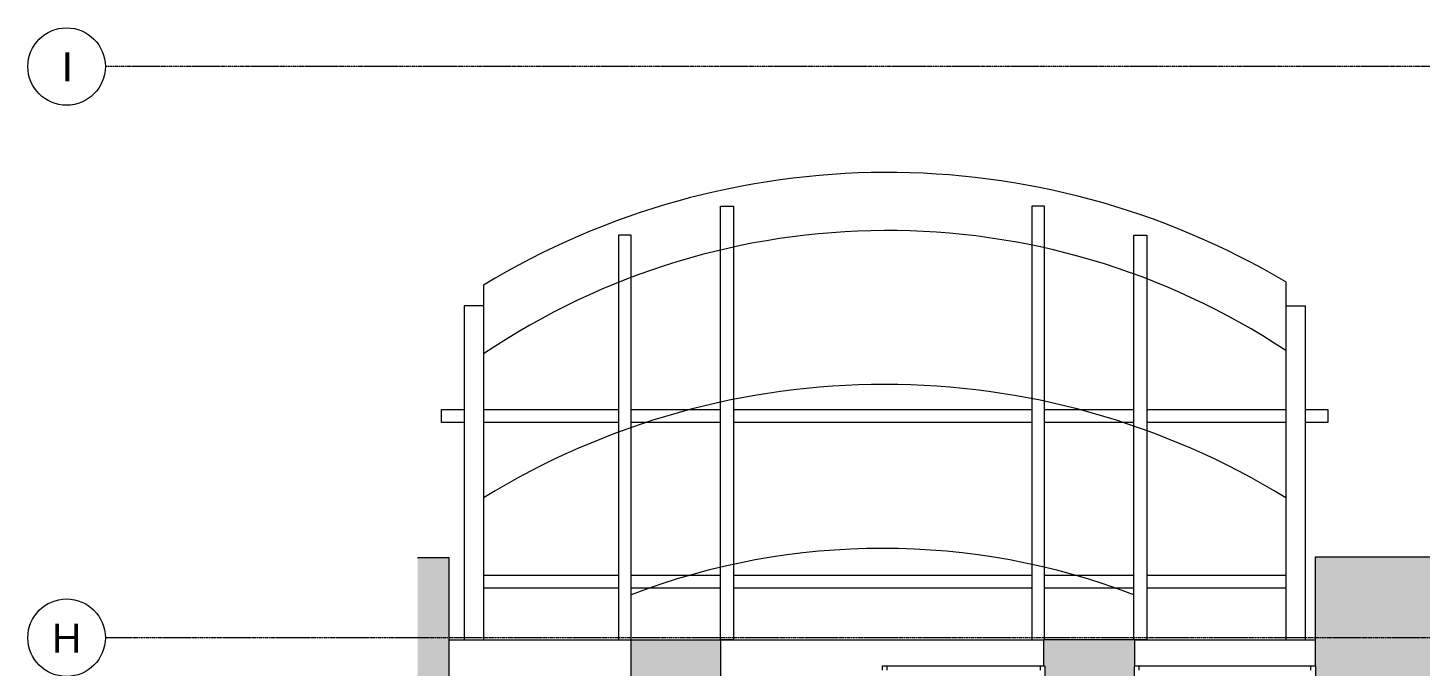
# Model space of a CAD drawing. Header units: inches. Extents: x 29752 to 32426, y -178 to 5722.
# Drawn here: x 29751.7 to 30182.9, y 5424.9 to 5622.7 of the extents above; entities that cross this region are included whole.
import ezdxf

# ---------------------------------------------------------------- set-up
doc = ezdxf.new("R2010")
doc.units = ezdxf.units.IN
doc.header["$MEASUREMENT"] = 0
doc.linetypes.add('Grid Line 1_2_', pattern=[0.875, 0.5, -0.125, 0.125, -0.125])
for name, color, linetype, lineweight in [('1900 Duke Street_2nd Flr_LINKED_dwg', 8, 'Continuous', 9), ('A-GLAZ-CWMG', 51, 'Continuous', 9), ('A-WALL', 113, 'Continuous', 13), ('AE-Overhead', 7, 'Continuous', 9), ('AE-SILL', 7, 'Continuous', 9), ('AE-WALLS-PATT', 7, 'Continuous', 9), ('AE-WALLS-TENANT', 7, 'Continuous', 9), ('I-WALL', 2, 'Continuous', 13), ('S-GRID', 1, 'Continuous', 9), ('S-GRID-IDEN', 1, 'Continuous', 9)]:
    doc.layers.add(name, color=color, linetype=linetype, lineweight=lineweight)
doc.styles.add('Swis721 Lt BT', font='swissl.ttf', dxfattribs={"height": 9})

# ---------------------------------------------------------------- blocks, each defined once
blk = doc.blocks.new('1900 Duke Street_2nd Flr_LINKED_dwg-5565117-FIRST FLOOR')
at = {"layer": 'AE-WALLS-PATT'}
for points in [[(783.63, 1026.7), (783.63, 1079.62), (773.82, 1079.62), (773.82, 1026.7)], [(867.62, 1032.7), (867.62, 1054.28), (840, 1054.28), (840, 1032.7)]]:
    blk.add_hatch(color=256, dxfattribs=at).paths.add_polyline_path(points, flags=0)
at = {"layer": 'AE-Overhead'}
for p, q in [((1042.69, 1165.15), (1042.69, 1054.28)), ((794.22, 1164.19), (794.22, 1054.28)), ((794.22, 1125.64), (836, 1125.64)), ((840, 1125.64), (867.62, 1125.64)), ((871.62, 1125.64), (964, 1125.64)), ((968, 1125.64), (995.63, 1125.64)), ((999.63, 1125.64), (1042.69, 1125.64)), ((836, 1121.64), (794.22, 1121.64)), ((867.62, 1121.64), (840, 1121.64)), ((964, 1121.64), (871.62, 1121.64)), ((995.63, 1121.64), (968, 1121.64)), ((1042.69, 1121.64), (999.63, 1121.64)), ((794.22, 1074.29), (836, 1074.29)), ((840, 1074.29), (867.62, 1074.29)), ((871.62, 1074.29), (964, 1074.29)), ((968, 1074.29), (995.63, 1074.29)), ((999.63, 1074.29), (1042.69, 1074.29)), ((836, 1070.29), (794.22, 1070.29)), ((867.62, 1070.29), (840, 1070.29)), ((964, 1070.29), (871.62, 1070.29)), ((995.63, 1070.29), (968, 1070.29)), ((1042.69, 1070.29), (999.63, 1070.29)), ((964, 1054.28), (967.81, 1054.28)), ((999.63, 1054.28), (995.81, 1054.28))]:
    blk.add_line(p, q, dxfattribs=at)
at = {"layer": 'AE-Overhead', "flags": 128}
for points in [[(871.62, 1054.28), (867.62, 1054.28), (867.62, 1188.63), (871.62, 1188.63)], [(836, 1054.28), (840, 1054.28), (840, 1179.63), (836, 1179.63)]]:
    blk.add_lwpolyline(points, close=True, dxfattribs=at)
for points in [[(968, 1054.33), (968, 1188.63), (964, 1188.63), (964, 1054.28)], [(995.63, 1054.33), (995.63, 1179.63), (999.63, 1179.63), (999.63, 1054.28)], [(794.22, 1157.79), (788.22, 1157.79), (788.22, 1054.28)], [(1042.69, 1157.79), (1048.69, 1157.79), (1048.69, 1054.28)], [(788.22, 1121.64), (781.22, 1121.64), (781.22, 1125.64), (788.22, 1125.64)], [(1048.69, 1125.64), (1055.69, 1125.64), (1055.69, 1121.64), (1048.69, 1121.64)]]:
    blk.add_lwpolyline(points, dxfattribs=at)
at = {"layer": 'AE-Overhead'}
for centre, radius, start, end in [((919.25, 957.63), 241.45, 59.2544, 121.1863), ((919.25, 957.63), 223.45, 56.4676, 124.0236), ((918.46, 896.42), 236.99, 58.3842, 121.6158), ((917.81, 864.34), 218.23, 69.1109, 110.8891)]:
    blk.add_arc(centre, radius, start, end, dxfattribs=at)
at = {"layer": 'AE-SILL'}
for p, q in [((783.63, 1054.28), (967.81, 1054.28)), ((995.81, 1054.28), (1051.88, 1054.28))]:
    blk.add_line(p, q, dxfattribs=at)
at = {"layer": 'AE-WALLS-TENANT', "flags": 128}
blk.add_lwpolyline([(783.63, 1026.7), (783.63, 1066.87), (783.63, 1079.62), (773.82, 1079.62)], dxfattribs=at)
blk.add_lwpolyline([(867.62, 1032.7), (840, 1032.7), (840, 1054.28), (867.62, 1054.28)], close=True, dxfattribs=at)
blk = doc.blocks.new('Rectangular Mullion - 2_5_ x 5_ rectangular-6362300-FIRST FLOOR')
at = {"layer": 'A-GLAZ-CWMG'}
for p, q in [((30095.74, 5424.89), (30095.74, 5423.64)), ((30149.05, 5424.89), (30095.74, 5424.89)), ((30149.05, 5423.64), (30149.05, 5424.89))]:
    blk.add_line(p, q, dxfattribs=at)
blk = doc.blocks.new('Rectangular Mullion - 2_5_ x 5_ rectangular-6362305-FIRST FLOOR')
at = {"layer": 'A-GLAZ-CWMG'}
for p, q in [((30017.74, 5424.89), (30017.74, 5423.64)), ((30065.24, 5424.89), (30017.74, 5424.89)), ((30065.24, 5423.64), (30065.24, 5424.89)), ((30017.74, 5420.64), (30017.74, 5419.89)), ((30018.11, 5419.89), (30017.74, 5419.89))]:
    blk.add_line(p, q, dxfattribs=at)
blk = doc.blocks.new('Grid - Grid Head - Circle-50561-FIRST FLOOR')
at = {"layer": 'S-GRID-IDEN'}
blk.add_circle((0, 0), 0.125, dxfattribs=at)

msp = doc.modelspace()

# ---------------------------------------------------------------- hatches: boundary and pattern name
at = {"layer": 'A-WALL'}
for points in [[(30210.4, 5405.73), (30210.42, 5405.73), (30210.42, 5458.73), (30150.42, 5458.73), (30150.42, 5424.89), (30150.55, 5424.89), (30150.55, 5419.89), (30150.42, 5419.89), (30150.42, 5405.73), (30208.36, 5405.73)], [(30094.17, 5419.64), (30094.36, 5419.64), (30094.36, 5419.89), (30094.24, 5419.89), (30094.24, 5424.89), (30094.36, 5424.91), (30094.36, 5433.14), (30066.36, 5433.14), (30066.36, 5424.89), (30066.74, 5424.89), (30066.74, 5419.89), (30066.36, 5419.89), (30066.36, 5419.64), (30080.78, 5419.64)]]:
    msp.add_hatch(color=250, dxfattribs=at).paths.add_polyline_path(points, flags=0)

# ---------------------------------------------------------------- linework, layer by layer
at = {"layer": 'A-WALL', "color": 8, "lineweight": 20}
for p, q in [((30150.42, 5424.89), (30150.42, 5458.73)), ((30150.42, 5458.73), (30210.42, 5458.73)), ((30066.36, 5424.89), (30066.36, 5433.14)), ((30066.36, 5433.14), (30094.36, 5433.14)), ((30094.36, 5433.14), (30094.36, 5424.89)), ((30066.74, 5424.89), (30066.36, 5424.89)), ((30066.74, 5419.89), (30066.74, 5424.89)), ((30094.36, 5424.89), (30094.24, 5424.89)), ((30094.24, 5424.89), (30094.24, 5419.89)), ((30150.55, 5424.89), (30150.42, 5424.89)), ((30150.55, 5419.89), (30150.55, 5424.89))]:
    msp.add_line(p, q, dxfattribs=at)
at = {"layer": 'I-WALL', "lineweight": 9}
for p, q in [((30017.74, 5424.89), (30016.24, 5424.89)), ((30016.24, 5424.89), (30016.24, 5423.64)), ((30066.36, 5424.89), (30065.24, 5424.89)), ((30095.74, 5424.89), (30094.36, 5424.89)), ((30150.42, 5424.89), (30149.05, 5424.89))]:
    msp.add_line(p, q, dxfattribs=at)
at = {"layer": 'S-GRID', "linetype": 'Grid Line 1_2_'}
for p, q in [((31445.42, 5610.71), (29775.66, 5610.71)), ((31446.27, 5433.71), (29775.66, 5433.71))]:
    msp.add_line(p, q, dxfattribs=at)

# ---------------------------------------------------------------- block references
at = {"layer": '1900 Duke Street_2nd Flr_LINKED_dwg', "color": 7}
msp.add_blockref('1900 Duke Street_2nd Flr_LINKED_dwg-5565117-FIRST FLOOR', (29098.55, 4378.81), dxfattribs=at)
at = {"layer": 'A-GLAZ-CWMG'}
for name in ['Rectangular Mullion - 2_5_ x 5_ rectangular-6362305-FIRST FLOOR', 'Rectangular Mullion - 2_5_ x 5_ rectangular-6362300-FIRST FLOOR']:
    msp.add_blockref(name, (0, 0), dxfattribs=at)
at = {"layer": 'S-GRID-IDEN', "xscale": 95.99999999999994, "yscale": 95.99999999999994, "zscale": 95.99999999999994, "rotation": 89.99999999999982}
for p in [(29763.66, 5610.71), (29763.66, 5433.71)]:
    msp.add_blockref('Grid - Grid Head - Circle-50561-FIRST FLOOR', p, dxfattribs=at)

# ---------------------------------------------------------------- texts
at = {"layer": 'S-GRID-IDEN', "char_height": 9, "attachment_point": 1, "style": 'Swis721 Lt BT'}
for s, insert, width in [('I', (29762.13, 5615.09), 3.636), ('H', (29759.13, 5438.09), 10.908)]:
    msp.add_mtext(s, dxfattribs=dict(at, insert=insert, width=width))

doc.saveas('drawing.dxf')
